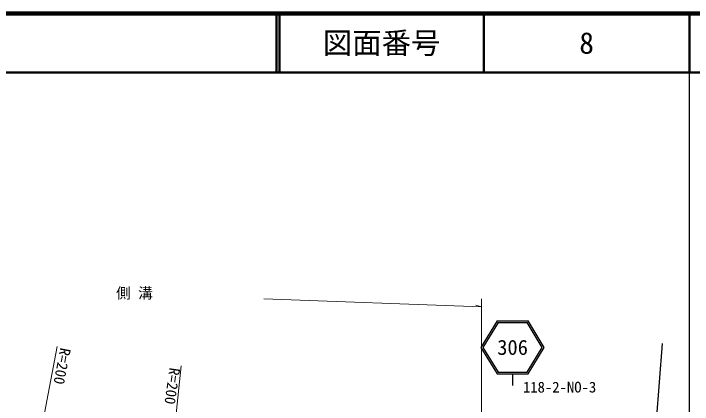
# Model space of a CAD drawing. Units: millimetres, scale not verified. Extents: x 40000 to 680000, y 20000 to 380000.
# Drawn here: x 463999 to 579500, y 313502 to 380000 of the extents above; entities that cross this region are included whole.
import ezdxf
from ezdxf.enums import TextEntityAlignment as Align

# ---------------------------------------------------------------- set-up
doc = ezdxf.new("R2010")
doc.units = ezdxf.units.MM
doc.header["$LTSCALE"] = 1000
for name, color, linetype, lineweight in [('M-BGD', 7, 'Continuous', 25), ('M-BGD-HTXT', 7, 'Continuous', 13), ('M-STR-HTXT', 7, 'Continuous', 13), ('M-STR-STRC', 7, 'Continuous', 25), ('M-TTL', 2, 'Continuous', 140), ('M-TTL-BAND', 7, 'Continuous', 25), ('M-TTL-LINE', 7, 'Continuous', 50)]:
    doc.layers.add(name, color=color, linetype=linetype, lineweight=lineweight)
doc.layers.add('M-TTL-TXT', color=7, linetype='Continuous')
doc.styles.add('ＭＳ ゴシック', font='')
doc.styles.get('ＭＳ ゴシック').set_extended_font_data('MS Gothic')

msp = doc.modelspace()

# ---------------------------------------------------------------- linework, layer by layer
at = {"layer": 'M-BGD'}
msp.add_line((574378, 323890), (568245, 247891), dxfattribs=at)
at = {"layer": 'M-BGD-HTXT'}
for p, q in [((465731, 293409), (471414, 323335)), ((492537, 320080), (489262, 289941))]:
    msp.add_line(p, q, dxfattribs=at)
at = {"layer": 'M-STR-HTXT'}
for p, q in [((506572, 331465), (543624, 330083)), ((543624, 330083), (542664, 330379)), ((543626, 331485), (543565, 294581))]:
    msp.add_line(p, q, dxfattribs=at)
at = {"layer": 'M-STR-STRC'}
for p, q in [((546264, 327714), (543500, 323214)), ((546432, 327414), (543852, 323214)), ((546264, 327714), (551536, 327714)), ((546432, 327414), (551368, 327414)), ((553948, 323214), (551368, 327414)), ((554300, 323214), (551536, 327714)), ((543500, 323214), (546264, 318714)), ((543852, 323214), (546432, 319014)), ((551368, 319014), (553948, 323214)), ((551536, 318714), (554300, 323214)), ((546432, 319014), (551368, 319014)), ((546264, 318714), (551536, 318714)), ((548900, 318714), (548900, 316714))]:
    msp.add_line(p, q, dxfattribs=at)
at = {"layer": 'M-TTL'}
msp.add_line((680000, 380000), (40000, 380000), dxfattribs=at)
at = {"layer": 'M-TTL-BAND'}
msp.add_line((579000, 20000), (579000, 370000), dxfattribs=at)
at = {"layer": 'M-TTL-LINE'}
for p, q in [((508747, 380000), (508747, 370000)), ((509247, 380000), (509247, 370000)), ((543997, 380000), (543997, 370000)), ((579000, 380000), (579000, 370000)), ((40000, 370000), (680000, 370000))]:
    msp.add_line(p, q, dxfattribs=at)

# ---------------------------------------------------------------- texts
at = {"layer": 'M-BGD-HTXT', "style": 'ＭＳ ゴシック'}
for rotation, p in [(259.247, (471414, 323335)), (261.973, (489989, 319910))]:
    msp.add_text('R=200', height=1833, rotation=rotation, dxfattribs=at).set_placement(p, align=Align.BOTTOM_LEFT)
at = {"layer": 'M-STR-HTXT', "style": 'ＭＳ ゴシック'}
msp.add_text('側 溝', height=1833, dxfattribs=at).set_placement((481445, 330988), align=Align.BOTTOM_LEFT)
at = {"layer": 'M-STR-STRC', "style": 'ＭＳ ゴシック'}
msp.add_text('306', height=2566, dxfattribs=at).set_placement((548900, 323214), align=Align.MIDDLE_CENTER)
msp.add_text('118-2-NO-3', height=1833, dxfattribs=at).set_placement((550664, 314978), align=Align.BOTTOM_LEFT)
at = {"layer": 'M-TTL-TXT', "style": 'ＭＳ ゴシック'}
for s, p in [('図面番号', (526622, 375000)), ('8', (561497, 375000))]:
    msp.add_text(s, height=3666, dxfattribs=at).set_placement(p, align=Align.MIDDLE_CENTER)

doc.saveas('drawing.dxf')
